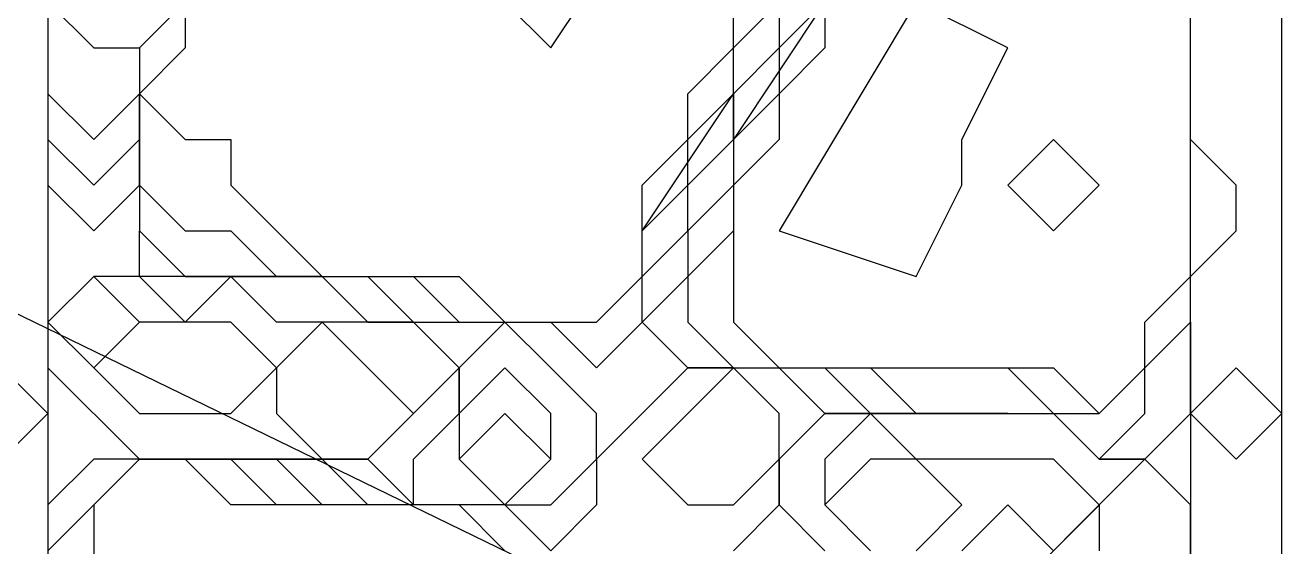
# Model space of a CAD drawing. Extents: x 46 to 224, y 52 to 151.
# Drawn here: x 163.21 to 179.58, y 120.32 to 127.11 of the extents above; entities that cross this region are included whole.
import ezdxf

# ---------------------------------------------------------------- set-up
doc = ezdxf.new("R2010")
doc.units = 0
doc.layers.add('OUTLINE', color=1, linetype='CONTINUOUS')

msp = doc.modelspace()

# ---------------------------------------------------------------- linework, layer by layer
for p, q in [((163.5056, 132.7659), (163.5056, 114.3135)), ((163.5056, 132.7659), (163.5056, 125.0278)), ((163.5056, 132.7659), (163.5056, 125.0278)), ((163.5056, 132.7659), (163.5056, 125.0278)), ((163.5056, 132.1707), (163.5056, 125.623)), ((163.5056, 130.9802), (163.5056, 126.2183)), ((179.577, 86.9326), (179.577, 129.7897)), ((179.577, 86.9326), (179.577, 129.7897)), ((178.3865, 123.2421), (178.3865, 129.1945)), ((178.3865, 123.2421), (178.3865, 129.1945)), ((178.3865, 123.2421), (178.3865, 129.1945)), ((178.3865, 123.8373), (178.3865, 129.1945)), ((170.0532, 126.8135), (171.2437, 128.5992)), ((170.0532, 126.8135), (171.2437, 128.5992)), ((178.3865, 125.623), (178.3865, 128.5992)), ((178.3865, 123.2421), (178.3865, 128.5992)), ((178.3865, 123.2421), (178.3865, 128.5992)), ((165.2913, 128.004), (165.2913, 126.8135)), ((173.6246, 128.004), (173.6246, 126.8135)), ((163.5056, 127.4088), (164.1008, 126.8135)), ((163.5056, 127.4088), (164.1008, 126.8135)), ((164.696, 126.8135), (165.2913, 127.4088)), ((165.2913, 127.4088), (164.696, 126.8135)), ((164.696, 126.8135), (165.2913, 127.4088)), ((169.4579, 127.4088), (170.0532, 126.8135)), ((169.4579, 127.4088), (170.0532, 126.8135)), ((172.4341, 126.2183), (172.4341, 127.4088)), ((173.6246, 127.4088), (172.4341, 125.623)), ((172.4341, 126.8135), (173.0294, 127.4088)), ((172.4341, 126.8135), (173.0294, 127.4088)), ((172.4341, 126.8135), (173.0294, 127.4088)), ((172.4341, 126.2183), (172.4341, 127.4088)), ((172.4341, 126.8135), (172.4341, 127.4088)), ((172.4341, 126.8135), (172.4341, 127.4088)), ((172.4341, 126.8135), (173.0294, 127.4088)), ((174.8151, 127.4088), (173.0294, 124.4326)), ((174.8151, 127.4088), (173.0294, 124.4326)), ((173.0294, 127.4088), (173.0294, 126.8135)), ((173.0294, 127.4088), (173.0294, 126.8135)), ((173.0294, 127.4088), (173.0294, 126.2183)), ((173.6246, 127.4088), (173.0294, 126.8135)), ((173.6246, 127.4088), (173.0294, 126.8135)), ((173.6246, 127.4088), (173.0294, 126.8135)), ((173.6246, 127.4088), (173.6246, 126.8135)), ((176.0056, 126.8135), (174.8151, 127.4088)), ((176.0056, 126.8135), (174.8151, 127.4088)), ((164.1008, 126.8135), (164.696, 126.8135)), ((164.1008, 126.8135), (164.696, 126.8135)), ((164.696, 126.8135), (164.696, 125.0278)), ((165.2913, 126.8135), (164.696, 126.2183)), ((171.8389, 126.2183), (172.4341, 126.8135)), ((171.8389, 126.2183), (172.4341, 126.8135)), ((173.0294, 126.8135), (172.4341, 126.2183)), ((173.0294, 126.8135), (172.4341, 126.2183)), ((172.4341, 125.623), (172.4341, 126.8135)), ((172.4341, 126.2183), (172.4341, 126.8135)), ((172.4341, 126.2183), (172.4341, 126.8135)), ((172.4341, 126.2183), (172.4341, 126.8135)), ((173.0294, 126.8135), (173.0294, 126.2183)), ((173.0294, 126.8135), (173.0294, 126.2183)), ((173.6246, 126.8135), (173.0294, 126.2183)), ((173.6246, 126.8135), (173.0294, 126.2183)), ((173.0294, 126.8135), (173.0294, 126.2183)), ((175.4103, 125.623), (176.0056, 126.8135)), ((175.4103, 125.623), (176.0056, 126.8135)), ((163.5056, 126.2183), (164.1008, 125.623)), ((164.1008, 125.623), (164.696, 126.2183)), ((164.696, 125.623), (164.696, 126.2183)), ((164.696, 126.2183), (164.696, 124.4326)), ((164.696, 126.2183), (164.696, 124.4326)), ((164.696, 126.2183), (165.2913, 125.623)), ((171.2437, 124.4326), (172.4341, 126.2183)), ((171.8389, 125.623), (172.4341, 126.2183)), ((171.8389, 125.623), (172.4341, 126.2183)), ((171.8389, 125.623), (172.4341, 126.2183)), ((171.8389, 125.0278), (171.8389, 126.2183)), ((171.8389, 125.623), (171.8389, 126.2183)), ((171.8389, 125.623), (172.4341, 126.2183)), ((172.4341, 126.2183), (172.4341, 125.0278)), ((172.4341, 126.2183), (172.4341, 125.0278)), ((173.0294, 126.2183), (172.4341, 125.623)), ((173.0294, 126.2183), (172.4341, 125.623)), ((173.0294, 126.2183), (172.4341, 125.623)), ((173.0294, 126.2183), (172.4341, 125.623)), ((173.0294, 126.2183), (173.0294, 125.623)), ((173.0294, 126.2183), (173.0294, 125.623)), ((163.5056, 125.623), (164.1008, 125.0278)), ((164.1008, 125.0278), (164.696, 125.623)), ((164.696, 125.0278), (164.696, 125.623)), ((164.696, 125.623), (164.696, 124.4326)), ((164.696, 125.0278), (164.696, 125.623)), ((164.696, 125.623), (164.696, 124.4326)), ((165.2913, 125.623), (165.8865, 125.623)), ((165.8865, 125.623), (165.8865, 125.0278)), ((171.2437, 125.0278), (171.8389, 125.623)), ((171.8389, 125.0278), (172.4341, 125.623)), ((171.8389, 124.4326), (171.8389, 125.623)), ((171.8389, 124.4326), (171.8389, 125.623)), ((171.8389, 125.0278), (171.8389, 125.623)), ((171.8389, 124.4326), (171.8389, 125.623)), ((172.4341, 125.623), (172.4341, 124.4326)), ((172.4341, 125.623), (172.4341, 125.0278)), ((172.4341, 125.623), (172.4341, 125.0278)), ((172.4341, 125.623), (172.4341, 124.4326)), ((173.0294, 125.623), (172.4341, 125.0278)), ((173.0294, 125.623), (172.4341, 125.0278)), ((172.4341, 125.623), (172.4341, 125.0278)), ((175.4103, 125.0278), (175.4103, 125.623)), ((175.4103, 125.0278), (175.4103, 125.623)), ((176.6008, 125.623), (176.0056, 125.0278)), ((177.196, 125.0278), (176.6008, 125.623)), ((178.9818, 125.0278), (178.3865, 125.623)), ((163.5056, 125.0278), (164.1008, 124.4326)), ((163.5056, 125.0278), (164.1008, 124.4326)), ((163.5056, 125.0278), (164.1008, 124.4326)), ((164.1008, 124.4326), (164.696, 125.0278)), ((164.1008, 124.4326), (164.696, 125.0278)), ((164.1008, 124.4326), (164.696, 125.0278)), ((164.696, 125.0278), (164.696, 124.4326)), ((164.696, 125.0278), (165.2913, 124.4326)), ((165.8865, 125.0278), (167.077, 123.8373)), ((171.2437, 124.4326), (171.8389, 125.0278)), ((171.2437, 124.4326), (171.8389, 125.0278)), ((171.2437, 123.8373), (171.2437, 125.0278)), ((172.4341, 125.0278), (171.8389, 124.4326)), ((172.4341, 125.0278), (171.8389, 124.4326)), ((171.8389, 124.4326), (171.8389, 125.0278)), ((172.4341, 125.0278), (171.8389, 124.4326)), ((172.4341, 125.0278), (171.8389, 124.4326)), ((172.4341, 125.0278), (171.8389, 124.4326)), ((172.4341, 125.0278), (172.4341, 124.4326)), ((172.4341, 125.0278), (172.4341, 123.2421)), ((174.8151, 123.8373), (175.4103, 125.0278)), ((174.8151, 123.8373), (175.4103, 125.0278)), ((176.0056, 125.0278), (176.6008, 124.4326)), ((176.6008, 124.4326), (177.196, 125.0278)), ((178.9818, 124.4326), (178.9818, 125.0278)), ((164.696, 124.4326), (165.2913, 123.8373)), ((164.696, 123.8373), (164.696, 124.4326)), ((164.696, 124.4326), (165.2913, 123.8373)), ((164.696, 124.4326), (165.2913, 123.8373)), ((164.696, 124.4326), (165.2913, 123.8373)), ((164.696, 124.4326), (165.2913, 123.8373)), ((164.696, 124.4326), (165.2913, 123.8373)), ((165.2913, 124.4326), (165.8865, 124.4326)), ((165.8865, 124.4326), (166.4818, 123.8373)), ((170.6484, 123.2421), (171.8389, 124.4326)), ((170.6484, 123.2421), (171.8389, 124.4326)), ((170.6484, 123.2421), (171.8389, 124.4326)), ((171.2437, 123.8373), (171.2437, 124.4326)), ((171.2437, 123.8373), (171.8389, 124.4326)), ((171.2437, 123.8373), (171.2437, 124.4326)), ((171.2437, 123.8373), (171.2437, 124.4326)), ((172.4341, 124.4326), (171.8389, 123.8373)), ((171.8389, 124.4326), (171.8389, 123.8373)), ((171.8389, 124.4326), (171.8389, 123.8373)), ((171.8389, 124.4326), (171.8389, 123.2421)), ((171.8389, 124.4326), (171.8389, 123.2421)), ((172.4341, 124.4326), (171.8389, 123.8373)), ((172.4341, 124.4326), (171.8389, 123.8373)), ((171.8389, 124.4326), (171.8389, 123.2421)), ((173.0294, 124.4326), (174.8151, 123.8373)), ((173.0294, 124.4326), (174.8151, 123.8373)), ((178.3865, 123.8373), (178.9818, 124.4326)), ((164.1008, 123.8373), (163.5056, 123.2421)), ((164.1008, 123.8373), (163.5056, 123.2421)), ((164.1008, 123.8373), (163.5056, 123.2421)), ((164.696, 123.8373), (164.1008, 123.8373)), ((164.696, 123.2421), (164.1008, 123.8373)), ((164.696, 123.2421), (164.1008, 123.8373)), ((167.077, 123.8373), (164.696, 123.8373)), ((165.2913, 123.2421), (164.696, 123.8373)), ((165.2913, 123.8373), (167.6722, 123.8373)), ((165.2913, 123.8373), (167.077, 123.8373)), ((165.2913, 123.8373), (167.6722, 123.8373)), ((165.8865, 123.8373), (165.2913, 123.2421)), ((165.2913, 123.8373), (167.6722, 123.8373)), ((165.2913, 123.8373), (168.2675, 123.8373)), ((165.2913, 123.8373), (167.6722, 123.8373)), ((166.4818, 123.2421), (165.8865, 123.8373)), ((166.4818, 123.8373), (168.2675, 123.8373)), ((167.6722, 123.2421), (167.077, 123.8373)), ((167.077, 123.8373), (167.6722, 123.2421)), ((167.077, 123.8373), (168.8627, 123.8373)), ((167.6722, 123.8373), (168.2675, 123.2421)), ((167.6722, 123.8373), (168.2675, 123.2421)), ((167.6722, 123.8373), (168.2675, 123.2421)), ((167.6722, 123.8373), (168.2675, 123.2421)), ((168.2675, 123.8373), (168.8627, 123.2421)), ((168.2675, 123.8373), (168.8627, 123.2421)), ((168.8627, 123.8373), (169.4579, 123.2421)), ((170.6484, 123.2421), (171.2437, 123.8373)), ((170.6484, 123.2421), (171.2437, 123.8373)), ((170.6484, 123.2421), (171.2437, 123.8373)), ((170.6484, 123.2421), (171.2437, 123.8373)), ((171.8389, 123.8373), (171.2437, 123.2421)), ((171.8389, 123.8373), (171.2437, 123.2421)), ((171.2437, 123.2421), (171.2437, 123.8373)), ((171.8389, 123.8373), (171.8389, 123.2421)), ((171.8389, 123.8373), (171.8389, 123.2421)), ((171.8389, 123.8373), (171.8389, 123.2421)), ((177.7913, 123.2421), (178.3865, 123.8373)), ((178.3865, 123.2421), (178.3865, 123.8373)), ((163.5056, 123.2421), (163.5056, 122.6468)), ((163.5056, 123.2421), (164.1008, 122.6468)), ((163.5056, 123.2421), (164.1008, 122.6468)), ((164.1008, 122.6468), (164.696, 123.2421)), ((164.696, 123.2421), (164.1008, 122.6468)), ((164.1008, 122.6468), (164.696, 123.2421)), ((164.696, 123.2421), (164.1008, 122.6468)), ((165.8865, 123.2421), (164.696, 123.2421)), ((165.8865, 123.2421), (164.696, 123.2421)), ((166.4818, 122.6468), (165.8865, 123.2421)), ((166.4818, 122.6468), (165.8865, 123.2421)), ((168.2675, 123.2421), (166.4818, 123.2421)), ((167.077, 123.2421), (166.4818, 122.6468)), ((167.077, 123.2421), (166.4818, 122.6468)), ((167.6722, 122.6468), (167.077, 123.2421)), ((167.6722, 122.6468), (167.077, 123.2421)), ((168.2675, 123.2421), (167.6722, 123.2421)), ((167.6722, 123.2421), (170.0532, 123.2421)), ((168.2675, 123.2421), (170.6484, 123.2421)), ((168.8627, 122.6468), (168.2675, 123.2421)), ((168.2675, 123.2421), (170.6484, 123.2421)), ((168.8627, 122.6468), (168.2675, 123.2421)), ((168.2675, 123.2421), (170.6484, 123.2421)), ((168.2675, 123.2421), (170.6484, 123.2421)), ((169.4579, 123.2421), (168.8627, 122.6468)), ((168.8627, 123.2421), (170.6484, 123.2421)), ((168.8627, 123.2421), (170.6484, 123.2421)), ((170.0532, 122.6468), (169.4579, 123.2421)), ((169.4579, 123.2421), (170.6484, 123.2421)), ((170.0532, 123.2421), (170.6484, 122.6468)), ((170.6484, 122.6468), (171.2437, 123.2421)), ((171.2437, 123.2421), (171.8389, 122.6468)), ((171.2437, 123.2421), (171.8389, 122.6468)), ((171.8389, 123.2421), (172.4341, 122.6468)), ((171.8389, 123.2421), (172.4341, 122.6468)), ((171.8389, 123.2421), (172.4341, 122.6468)), ((171.8389, 123.2421), (172.4341, 122.6468)), ((171.8389, 123.2421), (172.4341, 122.6468)), ((171.8389, 123.2421), (172.4341, 122.6468)), ((172.4341, 123.2421), (173.0294, 122.6468)), ((177.196, 122.0516), (178.3865, 123.2421)), ((177.196, 122.0516), (178.3865, 123.2421)), ((177.196, 122.0516), (178.3865, 123.2421)), ((177.196, 122.0516), (178.3865, 123.2421)), ((177.196, 122.0516), (178.3865, 123.2421)), ((177.7913, 122.6468), (178.3865, 123.2421)), ((177.7913, 122.6468), (177.7913, 123.2421)), ((178.3865, 123.2421), (178.3865, 119.0754)), ((178.3865, 122.6468), (178.3865, 123.2421)), ((163.5056, 122.0516), (162.9103, 122.6468)), ((163.5056, 122.0516), (162.9103, 122.6468)), ((163.5056, 122.6468), (164.696, 121.4564)), ((164.1008, 122.6468), (164.696, 122.0516)), ((164.1008, 122.6468), (164.696, 122.0516)), ((165.8865, 122.0516), (166.4818, 122.6468)), ((165.8865, 122.0516), (166.4818, 122.6468)), ((166.4818, 122.6468), (166.4818, 122.0516)), ((166.4818, 122.6468), (166.4818, 122.0516)), ((167.6722, 121.4564), (168.8627, 122.6468)), ((168.2675, 122.0516), (167.6722, 122.6468)), ((168.2675, 122.0516), (167.6722, 122.6468)), ((168.8627, 122.0516), (168.8627, 122.6468)), ((168.8627, 122.6468), (168.8627, 121.4564)), ((169.4579, 122.6468), (168.8627, 122.0516)), ((170.0532, 122.0516), (169.4579, 122.6468)), ((170.6484, 122.0516), (170.0532, 122.6468)), ((171.8389, 122.6468), (170.6484, 121.4564)), ((171.8389, 122.6468), (170.6484, 121.4564)), ((172.4341, 122.6468), (171.2437, 121.4564)), ((171.8389, 122.6468), (173.0294, 122.6468)), ((172.4341, 122.6468), (171.8389, 122.6468)), ((171.8389, 122.6468), (173.0294, 122.6468)), ((172.4341, 122.6468), (171.8389, 122.6468)), ((172.4341, 122.6468), (174.2198, 122.6468)), ((173.0294, 122.0516), (172.4341, 122.6468)), ((173.0294, 122.0516), (172.4341, 122.6468)), ((172.4341, 122.6468), (173.6246, 122.6468)), ((173.0294, 122.0516), (172.4341, 122.6468)), ((172.4341, 122.6468), (173.6246, 122.6468)), ((172.4341, 122.6468), (174.2198, 122.6468)), ((172.4341, 122.6468), (176.0056, 122.6468)), ((172.4341, 122.6468), (173.6246, 122.6468)), ((173.0294, 122.6468), (173.6246, 122.0516)), ((173.0294, 122.6468), (173.6246, 122.0516)), ((173.0294, 122.6468), (176.6008, 122.6468)), ((173.6246, 122.6468), (174.2198, 122.0516)), ((173.6246, 122.6468), (174.2198, 122.0516)), ((173.6246, 122.6468), (174.2198, 122.0516)), ((174.2198, 122.6468), (174.8151, 122.0516)), ((174.2198, 122.6468), (174.8151, 122.0516)), ((176.0056, 122.6468), (176.6008, 122.0516)), ((176.6008, 122.6468), (177.196, 122.0516)), ((177.196, 122.0516), (177.7913, 122.6468)), ((177.7913, 122.0516), (177.7913, 122.6468)), ((178.3865, 122.0516), (178.3865, 122.6468)), ((178.9818, 122.6468), (178.3865, 122.0516)), ((179.577, 122.0516), (178.9818, 122.6468)), ((162.9103, 121.4564), (163.5056, 122.0516)), ((162.9103, 121.4564), (163.5056, 122.0516)), ((164.696, 122.0516), (165.8865, 122.0516)), ((164.696, 122.0516), (165.8865, 122.0516)), ((166.4818, 122.0516), (167.077, 121.4564)), ((166.4818, 122.0516), (167.077, 121.4564)), ((167.6722, 121.4564), (168.2675, 122.0516)), ((167.6722, 121.4564), (168.2675, 122.0516)), ((168.2675, 121.4564), (168.8627, 122.0516)), ((168.8627, 122.0516), (168.8627, 121.4564)), ((169.4579, 122.0516), (168.8627, 121.4564)), ((169.4579, 122.0516), (168.8627, 121.4564)), ((170.0532, 121.4564), (169.4579, 122.0516)), ((170.0532, 121.4564), (169.4579, 122.0516)), ((170.0532, 121.4564), (170.0532, 122.0516)), ((170.6484, 121.4564), (170.6484, 122.0516)), ((173.6246, 122.0516), (173.0294, 121.4564)), ((173.0294, 120.8611), (173.0294, 122.0516)), ((173.6246, 122.0516), (173.0294, 121.4564)), ((173.0294, 120.8611), (173.0294, 122.0516)), ((173.0294, 121.4564), (173.0294, 122.0516)), ((173.6246, 122.0516), (176.0056, 122.0516)), ((176.0056, 122.0516), (173.6246, 122.0516)), ((173.6246, 122.0516), (176.0056, 122.0516)), ((176.0056, 122.0516), (173.6246, 122.0516)), ((174.2198, 122.0516), (173.6246, 121.4564)), ((174.2198, 122.0516), (176.6008, 122.0516)), ((174.8151, 121.4564), (174.2198, 122.0516)), ((174.2198, 122.0516), (177.196, 122.0516)), ((174.2198, 122.0516), (177.196, 122.0516)), ((174.8151, 122.0516), (177.196, 122.0516)), ((174.8151, 122.0516), (177.196, 122.0516)), ((176.6008, 122.0516), (177.196, 121.4564)), ((176.6008, 122.0516), (177.196, 122.0516)), ((177.196, 121.4564), (177.7913, 122.0516)), ((177.7913, 121.4564), (178.3865, 122.0516)), ((178.3865, 122.0516), (178.9818, 121.4564)), ((178.9818, 121.4564), (179.577, 122.0516)), ((164.1008, 121.4564), (163.5056, 120.8611)), ((164.1008, 121.4564), (163.5056, 120.8611)), ((164.1008, 121.4564), (163.5056, 120.8611)), ((164.1008, 121.4564), (163.5056, 120.8611)), ((164.696, 121.4564), (163.5056, 120.2659)), ((164.1008, 121.4564), (163.5056, 120.8611)), ((166.4818, 121.4564), (164.1008, 121.4564)), ((167.6722, 121.4564), (164.1008, 121.4564)), ((167.077, 121.4564), (164.1008, 121.4564)), ((166.4818, 121.4564), (164.1008, 121.4564)), ((164.696, 121.4564), (164.1008, 120.8611)), ((167.077, 121.4564), (164.1008, 121.4564)), ((164.696, 121.4564), (167.077, 121.4564)), ((165.2913, 121.4564), (164.696, 121.4564)), ((164.696, 121.4564), (167.6722, 121.4564)), ((165.8865, 121.4564), (164.696, 121.4564)), ((165.2913, 121.4564), (164.696, 121.4564)), ((167.077, 121.4564), (165.2913, 121.4564)), ((165.8865, 120.8611), (165.2913, 121.4564)), ((166.4818, 120.8611), (165.8865, 121.4564)), ((167.077, 120.8611), (166.4818, 121.4564)), ((167.077, 120.8611), (166.4818, 121.4564)), ((167.077, 121.4564), (167.6722, 121.4564)), ((167.6722, 120.8611), (167.077, 121.4564)), ((167.077, 121.4564), (167.6722, 121.4564)), ((167.6722, 120.8611), (167.077, 121.4564)), ((168.2675, 120.8611), (167.6722, 121.4564)), ((168.2675, 120.8611), (168.2675, 121.4564)), ((168.8627, 121.4564), (169.4579, 120.8611)), ((168.8627, 121.4564), (169.4579, 120.8611)), ((168.8627, 121.4564), (169.4579, 120.8611)), ((168.8627, 121.4564), (169.4579, 120.8611)), ((169.4579, 120.8611), (170.0532, 121.4564)), ((169.4579, 120.8611), (170.0532, 121.4564)), ((169.4579, 120.8611), (170.0532, 121.4564)), ((170.0532, 120.8611), (170.6484, 121.4564)), ((170.6484, 121.4564), (170.6484, 120.8611)), ((170.6484, 121.4564), (170.6484, 120.8611)), ((171.2437, 121.4564), (171.8389, 120.8611)), ((172.4341, 120.8611), (173.0294, 121.4564)), ((173.0294, 121.4564), (173.0294, 120.8611)), ((173.0294, 121.4564), (173.0294, 120.8611)), ((173.6246, 121.4564), (173.6246, 120.8611)), ((174.2198, 121.4564), (173.6246, 120.8611)), ((174.2198, 121.4564), (173.6246, 120.8611)), ((174.8151, 121.4564), (174.2198, 121.4564)), ((174.8151, 121.4564), (174.2198, 121.4564)), ((175.4103, 121.4564), (174.8151, 121.4564)), ((175.4103, 120.8611), (174.8151, 121.4564)), ((175.4103, 120.8611), (174.8151, 121.4564)), ((176.6008, 121.4564), (175.4103, 121.4564)), ((177.196, 120.8611), (176.6008, 121.4564)), ((177.7913, 121.4564), (176.6008, 120.2659)), ((177.7913, 121.4564), (177.196, 121.4564)), ((177.196, 121.4564), (177.7913, 121.4564)), ((177.7913, 121.4564), (177.196, 120.8611)), ((177.7913, 121.4564), (177.196, 120.8611)), ((178.3865, 120.8611), (177.7913, 121.4564)), ((178.3865, 120.8611), (177.7913, 121.4564)), ((178.3865, 120.8611), (177.7913, 121.4564)), ((178.3865, 120.8611), (177.7913, 121.4564)), ((163.5056, 120.8611), (163.5056, 114.3135)), ((163.5056, 120.8611), (163.5056, 114.3135)), ((163.5056, 120.8611), (163.5056, 114.3135)), ((163.5056, 120.8611), (163.5056, 114.3135)), ((163.5056, 120.8611), (163.5056, 114.3135)), ((164.1008, 120.8611), (164.1008, 114.3135)), ((166.4818, 120.8611), (165.8865, 120.8611)), ((167.077, 120.8611), (166.4818, 120.8611)), ((168.8627, 120.8611), (166.4818, 120.8611)), ((167.6722, 120.8611), (167.077, 120.8611)), ((167.6722, 120.8611), (167.077, 120.8611)), ((168.8627, 120.8611), (167.077, 120.8611)), ((168.8627, 120.8611), (167.6722, 120.8611)), ((168.2675, 120.8611), (167.6722, 120.8611)), ((168.8627, 120.8611), (167.6722, 120.8611)), ((168.2675, 120.8611), (167.6722, 120.8611)), ((169.4579, 120.8611), (168.2675, 120.8611)), ((168.8627, 120.8611), (168.2675, 120.8611)), ((168.8627, 120.8611), (168.2675, 120.8611)), ((168.8627, 120.8611), (168.2675, 120.8611)), ((169.4579, 120.2659), (168.8627, 120.8611)), ((169.4579, 120.8611), (168.8627, 120.8611)), ((169.4579, 120.2659), (168.8627, 120.8611)), ((169.4579, 120.2659), (168.8627, 120.8611)), ((169.4579, 120.2659), (168.8627, 120.8611)), ((169.4579, 120.2659), (168.8627, 120.8611)), ((169.4579, 120.2659), (168.8627, 120.8611)), ((170.0532, 120.2659), (169.4579, 120.8611)), ((169.4579, 120.8611), (170.0532, 120.8611)), ((170.0532, 120.2659), (169.4579, 120.8611)), ((170.6484, 120.8611), (170.0532, 120.2659)), ((170.6484, 120.8611), (170.0532, 120.2659)), ((171.8389, 120.8611), (172.4341, 120.8611)), ((172.4341, 120.2659), (173.0294, 120.8611)), ((172.4341, 120.2659), (173.0294, 120.8611)), ((173.0294, 120.8611), (173.6246, 120.2659)), ((173.0294, 120.8611), (173.6246, 120.2659)), ((173.6246, 120.8611), (174.2198, 120.2659)), ((173.6246, 120.8611), (174.2198, 120.2659)), ((173.6246, 120.8611), (174.2198, 120.2659)), ((174.8151, 120.2659), (175.4103, 120.8611)), ((174.8151, 120.2659), (175.4103, 120.8611)), ((176.0056, 120.8611), (175.4103, 120.2659)), ((176.0056, 120.8611), (175.4103, 120.2659)), ((176.0056, 119.6707), (177.196, 120.8611)), ((176.6008, 120.2659), (176.0056, 120.8611)), ((176.6008, 120.2659), (176.0056, 120.8611)), ((177.196, 120.8611), (177.196, 120.2659)), ((177.196, 120.8611), (177.196, 120.2659)), ((178.3865, 119.6707), (178.3865, 120.8611)), ((178.3865, 120.2659), (178.3865, 120.8611)), ((178.3865, 120.2659), (178.3865, 120.8611)), ((178.3865, 120.2659), (178.3865, 120.8611))]:
    msp.add_line(p, q)
at = {"layer": 'OUTLINE', "color": 1}
msp.add_line((135, 137), (170, 120), dxfattribs=at)

doc.saveas('drawing.dxf')
